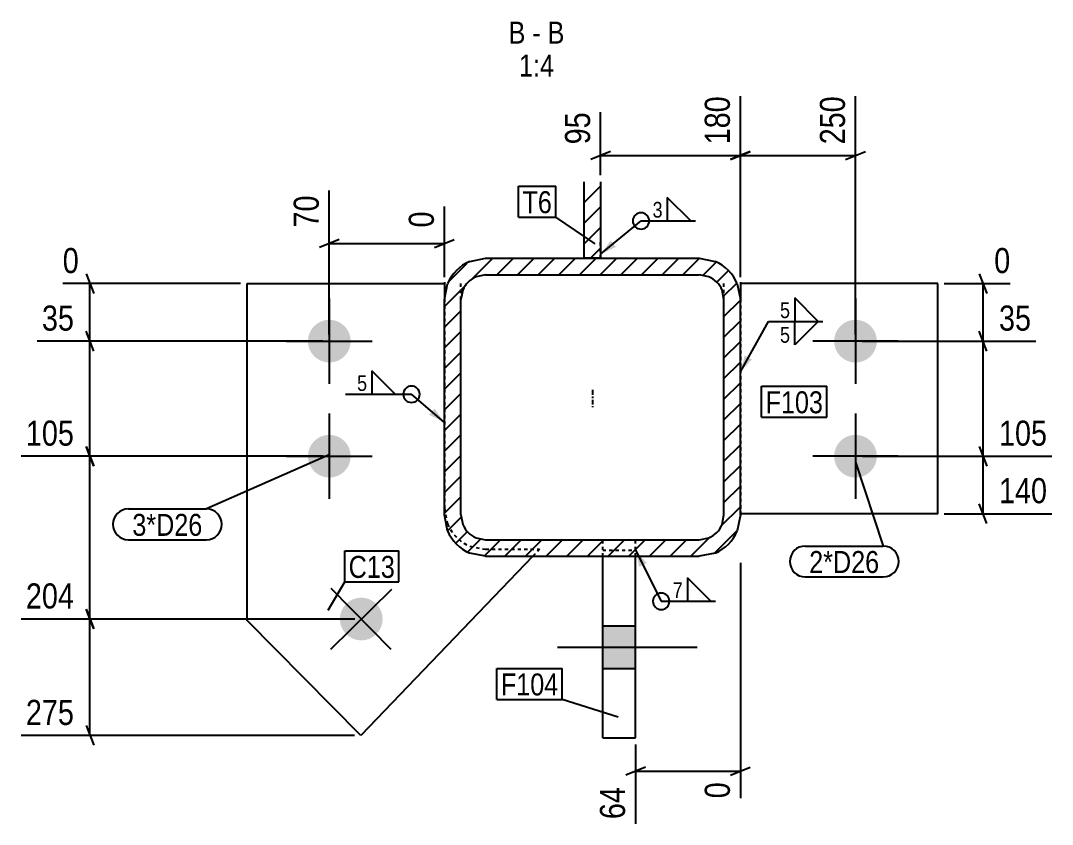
# Model space of a CAD drawing. Header units: millimetres. Extents: x 12 to 41653, y 8 to 845.
# Drawn here: x 20477 to 21104, y 9 to 498 of the extents above; entities that cross this region are included whole.
import ezdxf

# ---------------------------------------------------------------- set-up
doc = ezdxf.new("R2010")
doc.units = ezdxf.units.MM
doc.linetypes.add('DXK_LINE_DOT2', pattern=[3.9198, 1.9599, -1.9599])
doc.linetypes.add('DXK_LINE_DOT3', pattern=[5.9187, 2.979, -0.9799, 0.9799, -0.9799])
for name, color, linetype in [('MÅLSÆTNING', 7, 'Continuous'), ('STÅL', 7, 'Continuous'), ('TEKST', 7, 'Continuous')]:
    doc.layers.add(name, color=color, linetype=linetype)
doc.styles.add('Arial Narrow', font='ARIALN.TTF', dxfattribs={"height": 0.2})

msp = doc.modelspace()

# ---------------------------------------------------------------- hatches: boundary and pattern name
at = {"layer": 'STÅL', "linetype": 'Continuous'}
h = msp.add_hatch(dxfattribs=at)
h.set_pattern_fill('', scale=2.8, style=0, pattern_type=0)
h.set_pattern_definition([(45, (20819.535, 400.188), (-6.2862, 6.2862), [])])
h.paths.add_polyline_path([(20829.54, 400.19), (20819.54, 400.19), (20819.54, 353.73), (20829.54, 353.73)])
h = msp.add_hatch(dxfattribs=at)
h.set_pattern_fill('', scale=2.8, style=0, pattern_type=0)
h.set_pattern_definition([(45, (20736.438, 187.924), (-6.28618, 6.28618), [])])
h.paths.add_polyline_path([(20734.54, 197.56), (20736.44, 187.92), (20741.86, 179.75), (20749.97, 174.29), (20759.54, 172.38), (20889.54, 172.38), (20899.1, 174.29), (20907.21, 179.75), (20912.63, 187.92), (20914.54, 197.56), (20914.54, 328.54), (20912.63, 338.18), (20907.21, 346.35), (20899.1, 351.81), (20889.54, 353.73), (20759.54, 353.73), (20749.97, 351.81), (20741.86, 346.35), (20736.44, 338.18), (20734.54, 328.54)])
h.paths.add_polyline_path([(20745.68, 334.32), (20748.93, 339.23), (20753.79, 342.5), (20759.54, 343.65), (20889.54, 343.65), (20895.28, 342.5), (20900.14, 339.23), (20903.39, 334.32), (20904.54, 328.54), (20904.54, 197.56), (20903.39, 191.78), (20900.14, 186.88), (20895.28, 183.6), (20889.54, 182.45), (20759.54, 182.45), (20753.79, 183.6), (20748.93, 186.88), (20745.68, 191.78), (20744.54, 197.56), (20744.54, 328.54)])
for points in [[(20664.54, 316.29, -1), (20664.54, 290.29, -1)], [(20984.54, 290.29, -1), (20984.54, 316.29, -1)], [(20664.54, 246.29, -1), (20664.54, 220.29, -1)], [(20984.54, 220.29, -1), (20984.54, 246.29, -1)], [(20674.84, 143.5, -1), (20693.1, 124.99, -1)], [(20850.78, 104.11), (20850.78, 130.11), (20830.78, 130.11), (20830.78, 104.11)]]:
    msp.add_hatch(color=96, dxfattribs=at).paths.add_polyline_path(points)
at = {"layer": 'TEKST', "linetype": 'Continuous'}
for points in [[(20838.84, 360.61), (20829.54, 356.18), (20835.66, 364.47)], [(20921.58, 292.16), (20914.54, 284.64), (20917.22, 294.59)], [(20728.56, 262.26), (20734.53, 253.86), (20725.31, 258.46)], [(20853.03, 166.08), (20850.78, 176.14), (20857.5, 168.32)]]:
    msp.add_hatch(color=3, dxfattribs=at).paths.add_polyline_path(points)

# ---------------------------------------------------------------- linework, layer by layer
at = {"layer": 'MÅLSÆTNING', "color": 7, "linetype": 'Continuous'}
for p, q in [((20914.54, 342.29), (20914.54, 452.29)), ((20914.54, 342.29), (20914.54, 452.29)), ((20984.54, 307.29), (20984.54, 452.29)), ((20829.54, 404.19), (20829.54, 442.54)), ((20835.54, 418.64), (20823.54, 413.84)), ((20829.54, 416.24), (20914.54, 416.24)), ((20920.54, 418.64), (20908.54, 413.84)), ((20908.54, 413.84), (20920.54, 418.64)), ((20914.54, 416.24), (20984.54, 416.24)), ((20978.54, 413.84), (20990.54, 418.64)), ((20664.54, 307.29), (20664.54, 394.86)), ((20734.53, 342.29), (20734.53, 385.11)), ((20670.54, 365.13), (20658.54, 360.33)), ((20728.53, 360.33), (20740.53, 365.13)), ((20664.54, 362.73), (20734.53, 362.73)), ((20516.58, 344.29), (20521.38, 332.29)), ((21059.7, 344.29), (21064.5, 332.29)), ((20610.54, 338.29), (20502.43, 338.29)), ((20518.98, 303.29), (20518.98, 338.29)), ((21038.54, 338.29), (21078.65, 338.29)), ((21062.1, 303.29), (21062.1, 338.29)), ((20521.38, 297.29), (20516.58, 309.29)), ((20521.38, 297.29), (20516.58, 309.29)), ((21064.5, 297.29), (21059.7, 309.29)), ((21064.5, 297.29), (21059.7, 309.29)), ((20660.54, 303.29), (20486.85, 303.29)), ((20660.54, 303.29), (20486.85, 303.29)), ((20518.98, 233.29), (20518.98, 303.29)), ((20988.54, 303.29), (21094.23, 303.29)), ((20988.54, 303.29), (21094.23, 303.29)), ((21062.1, 233.29), (21062.1, 303.29)), ((20516.58, 239.29), (20521.38, 227.29)), ((20521.38, 227.29), (20516.58, 239.29)), ((21059.7, 239.29), (21064.5, 227.29)), ((21059.7, 239.29), (21064.5, 227.29)), ((20660.54, 233.29), (20477.1, 233.29)), ((20660.54, 233.29), (20477.1, 233.29)), ((20518.98, 134.24), (20518.98, 233.29)), ((20988.54, 233.29), (21103.98, 233.29)), ((20988.54, 233.29), (21103.98, 233.29)), ((21062.1, 198.29), (21062.1, 233.29)), ((21064.5, 192.29), (21059.7, 204.29)), ((21038.54, 198.29), (21103.98, 198.29)), ((20914.54, 168.38), (20914.54, 25.18)), ((20516.58, 140.24), (20521.38, 128.24)), ((20521.38, 128.24), (20516.58, 140.24)), ((20679.97, 134.24), (20477.1, 134.24)), ((20679.97, 134.24), (20477.1, 134.24)), ((20518.98, 63.4), (20518.98, 134.24)), ((20516.58, 69.4), (20521.38, 57.4)), ((20679.78, 63.4), (20477.1, 63.4)), ((20850.78, 58), (20850.78, 9.6)), ((20856.78, 44.13), (20844.78, 39.33)), ((20908.54, 39.33), (20920.54, 44.13)), ((20850.78, 41.73), (20914.54, 41.73))]:
    msp.add_line(p, q, dxfattribs=at)
at = {"layer": 'STÅL', "color": 2, "linetype": 'Continuous'}
for p, q in [((20819.54, 353.73), (20819.54, 400.19)), ((20829.54, 400.19), (20829.54, 353.73)), ((20749.97, 351.81), (20759.54, 353.73)), ((20759.54, 353.73), (20889.54, 353.73)), ((20829.54, 353.73), (20819.54, 353.73)), ((20889.54, 353.73), (20899.1, 351.81)), ((20734.54, 339.08), (20734.54, 338.29)), ((20759.54, 343.65), (20753.79, 342.5)), ((20759.54, 343.65), (20889.54, 343.65)), ((20895.28, 342.5), (20889.54, 343.65)), ((20914.54, 339.08), (20914.54, 338.29)), ((20614.54, 133.43), (20614.54, 338.29)), ((20614.54, 338.29), (20734.53, 338.29)), ((20734.53, 338.29), (20734.53, 332.85)), ((20734.54, 328.54), (20736.44, 338.18)), ((20734.54, 332.86), (20734.54, 328.54)), ((20745.68, 334.32), (20744.54, 328.54)), ((20904.54, 328.54), (20903.39, 334.32)), ((20912.63, 338.18), (20914.54, 328.54)), ((20914.54, 338.29), (20914.54, 332.86)), ((21034.54, 338.29), (20914.54, 338.29)), ((20914.54, 332.86), (20914.54, 328.54)), ((21034.54, 198.29), (21034.54, 338.29)), ((20734.54, 197.56), (20734.54, 328.54)), ((20744.54, 197.56), (20744.54, 328.54)), ((20904.54, 197.56), (20904.54, 328.54)), ((20914.54, 197.56), (20914.54, 328.54)), ((20736.44, 187.92), (20734.54, 197.56)), ((20744.54, 197.56), (20745.68, 191.78)), ((20903.39, 191.78), (20904.54, 197.56)), ((20914.54, 197.56), (20912.63, 187.92)), ((21034.54, 198.29), (20914.54, 198.29)), ((20753.79, 183.6), (20759.54, 182.45)), ((20759.54, 182.45), (20889.54, 182.45)), ((20889.54, 182.45), (20895.28, 183.6)), ((20788.35, 172.38), (20683.78, 63.4)), ((20759.54, 172.38), (20749.97, 174.29)), ((20759.54, 172.38), (20889.54, 172.38)), ((20830.78, 62), (20830.78, 172.38)), ((20850.78, 62), (20850.78, 172.38)), ((20899.1, 174.29), (20889.54, 172.38)), ((20683.78, 63.4), (20614.54, 133.43)), ((20830.78, 62), (20850.78, 62))]:
    msp.add_line(p, q, dxfattribs=at)
at = {"layer": 'STÅL', "color": 7, "linetype": 'DXK_LINE_DOT2'}
for p, q in [((20819.54, 353.73), (20819.54, 364.27)), ((20829.54, 353.73), (20829.54, 364.27)), ((20744.54, 328.54), (20744.54, 339.08)), ((20904.54, 328.54), (20904.54, 339.08)), ((20734.53, 332.85), (20734.53, 201.66)), ((20734.54, 338.29), (20734.54, 332.86)), ((20914.54, 338.29), (20914.54, 332.86)), ((20914.54, 332.86), (20914.54, 198.29)), ((20734.54, 197.56), (20734.54, 208.11)), ((20744.54, 197.56), (20744.54, 208.11)), ((20904.54, 197.56), (20904.54, 208.11)), ((20734.53, 201.66), (20736.44, 192.09)), ((20914.54, 197.56), (20914.54, 198.29)), ((20830.78, 172.38), (20830.78, 182.92)), ((20850.78, 172.38), (20850.78, 182.92)), ((20749.97, 178.56), (20759.54, 176.66)), ((20759.54, 176.66), (20792.46, 176.66)), ((20792.46, 176.66), (20788.35, 172.38)), ((20830.78, 176.14), (20850.78, 176.14))]:
    msp.add_line(p, q, dxfattribs=at)
at = {"layer": 'STÅL', "color": 96, "linetype": 'Continuous'}
for p, q in [((20664.54, 329.29), (20664.54, 277.29)), ((20984.54, 329.29), (20984.54, 277.29)), ((20638.54, 303.29), (20690.54, 303.29)), ((21010.54, 303.29), (20958.54, 303.29)), ((20664.54, 259.29), (20664.54, 207.29)), ((20984.54, 259.29), (20984.54, 207.29)), ((20638.54, 233.29), (20690.54, 233.29)), ((21010.54, 233.29), (20958.54, 233.29)), ((20665.46, 115.99), (20702.48, 152.5)), ((20702.22, 115.73), (20665.71, 152.75)), ((20830.78, 130.11), (20850.78, 130.11)), ((20803.29, 117.11), (20888.29, 117.11)), ((20830.78, 104.11), (20850.78, 104.11))]:
    msp.add_line(p, q, dxfattribs=at)
at = {"layer": 'STÅL', "color": 7, "linetype": 'DXK_LINE_DOT3'}
msp.add_line((20824.54, 273.59), (20824.54, 263.05), dxfattribs=at)
at = {"layer": 'STÅL', "color": 2, "linetype": 'Continuous'}
for centre, radius, start, end in [((20759.66, 328.66), 25.09, 112.7149, 157.71377), ((20889.41, 328.66), 25.09, 22.28623, 67.2851), ((20759.61, 328.61), 15.06, 112.7149, 157.71377), ((20889.46, 328.61), 15.06, 22.28623, 67.2851), ((20759.61, 197.49), 15.06, 202.28623, 247.2851), ((20889.46, 197.49), 15.06, 292.7149, 337.71377), ((20759.66, 197.44), 25.09, 202.28623, 247.2851), ((20889.41, 197.44), 25.09, 292.7149, 337.71377)]:
    msp.add_arc(centre, radius, start, end, dxfattribs=at)
at = {"layer": 'STÅL', "color": 7, "linetype": 'DXK_LINE_DOT2'}
msp.add_arc((20759.53, 201.66), 25, 202.50088, 247.50265, dxfattribs=at)
at = {"layer": 'TEKST', "color": 3, "linetype": 'Continuous'}
for p, q in [((20829.54, 356.18), (20854.12, 376.44)), ((20914.54, 284.64), (20931.63, 315.33)), ((20734.53, 253.86), (20714.52, 271)), ((20850.78, 176.14), (20866.38, 145.03))]:
    msp.add_line(p, q, dxfattribs=at)
for centre, start, end in [((20854.12, 376.44), 90, 270), ((20714.52, 271), 90, 270), ((20714.52, 271), 270, 90), ((20866.38, 145.03), 90, 270)]:
    msp.add_arc(centre, 5, start, end, dxfattribs=at)

# ---------------------------------------------------------------- wipeouts: each hides what was drawn before it
at = {"color": 0, "linetype": 'Continuous'}
for points, layer in [([(20661.33, 395.14), (20638.93, 395.14), (20638.93, 369.24), (20661.33, 369.24)], 'MÅLSÆTNING'), ([(20731.33, 385.39), (20708.93, 385.39), (20708.93, 369.24), (20731.33, 369.24)], 'MÅLSÆTNING'), ([(20512.47, 306.49), (20512.47, 328.89), (20486.57, 328.89), (20486.57, 306.49)], 'MÅLSÆTNING'), ([(21094.51, 306.49), (21094.51, 328.89), (21068.61, 328.89), (21068.61, 306.49)], 'MÅLSÆTNING'), ([(20512.47, 236.49), (20512.47, 258.89), (20476.82, 258.89), (20476.82, 236.49)], 'MÅLSÆTNING'), ([(21104.26, 236.49), (21104.26, 258.89), (21068.61, 258.89), (21068.61, 236.49)], 'MÅLSÆTNING'), ([(21104.26, 201.49), (21104.26, 223.89), (21068.61, 223.89), (21068.61, 201.49)], 'MÅLSÆTNING'), ([(20512.47, 137.44), (20512.47, 159.84), (20476.82, 159.84), (20476.82, 137.44)], 'MÅLSÆTNING'), ([(20512.47, 66.6), (20512.47, 89), (20476.82, 89), (20476.82, 66.6)], 'MÅLSÆTNING'), ([(20847.58, 35.21), (20825.18, 35.21), (20825.18, 9.31), (20847.58, 9.31)], 'MÅLSÆTNING'), ([(20783.79, 484.29), (20783.79, 498.29), (20773.56, 498.29), (20773.56, 484.29)], 'TEKST'), ([(20793.09, 484.29), (20793.09, 498.29), (20787.99, 498.29), (20787.99, 484.29)], 'TEKST'), ([(20807.52, 484.29), (20807.52, 498.29), (20797.29, 498.29), (20797.29, 484.29)], 'TEKST'), ([(20801.2, 464.29), (20801.2, 478.29), (20779.88, 478.29), (20779.88, 464.29)], 'TEKST')]:
    msp.add_wipeout(points, dxfattribs=at).dxf.layer = layer
at = {"color": 0}
for points in [[(20799.91, 381.15), (20799.91, 395.15), (20782.01, 395.15), (20782.01, 381.15)], [(20868.01, 377.64), (20868.01, 389.24), (20860.32, 389.24), (20860.32, 377.64)], [(20945.52, 316.53), (20945.52, 328.13), (20937.83, 328.13), (20937.83, 316.53)], [(20688.32, 272.2), (20688.32, 283.8), (20680.62, 283.8), (20680.62, 272.2)], [(20964.8, 259.42), (20964.8, 273.42), (20929.84, 273.42), (20929.84, 259.42)], [(20587.38, 184.85), (20587.38, 198.85), (20544.75, 198.85), (20544.75, 184.85)], [(20999.01, 162.25), (20999.01, 176.25), (20956.38, 176.25), (20956.38, 162.25)], [(20880.27, 146.23), (20880.27, 157.83), (20872.58, 157.83), (20872.58, 146.23)]]:
    msp.add_wipeout(points, dxfattribs=at).dxf.layer = 'TEKST'

# ---------------------------------------------------------------- next in the draw order: linework, layer by layer
at = {"layer": 'TEKST', "color": 3, "linetype": 'Continuous'}
for p, q in [((20884.35, 376.44), (20870.07, 390.72)), ((20870.07, 390.72), (20870.07, 376.44)), ((20854.12, 376.44), (20887.21, 376.44)), ((20870.07, 376.44), (20884.35, 376.44)), ((20961.86, 315.33), (20947.58, 329.61)), ((20947.58, 329.61), (20947.58, 315.33)), ((20947.58, 315.33), (20961.86, 315.33)), ((20704.66, 271), (20690.37, 285.28)), ((20690.37, 285.28), (20690.37, 271)), ((20674.42, 271), (20714.52, 271)), ((20690.37, 271), (20704.66, 271)), ((20896.62, 145.03), (20882.33, 159.31)), ((20882.33, 159.31), (20882.33, 145.03)), ((20866.38, 145.03), (20899.47, 145.03)), ((20882.33, 145.03), (20896.62, 145.03))]:
    msp.add_line(p, q, dxfattribs=at)
for centre in [(20854.12, 376.44), (20866.38, 145.03)]:
    msp.add_arc(centre, 5, 270, 90, dxfattribs=at)

# ---------------------------------------------------------------- next in the draw order: texts
at = {"layer": 'MÅLSÆTNING', "color": 3, "linetype": 'Continuous', "style": 'Arial Narrow'}
for s, height, p in [('70', 15.271, (20658.14, 372.44)), ('0', 15.27, (20728.13, 372.44)), ('64', 15.271, (20844.38, 12.51))]:
    msp.add_text(s, height=height, rotation=90.00021, dxfattribs=at).set_placement(p)
for s, p in [('35', (20489.77, 309.69)), ('35', (21071.81, 309.69)), ('105', (20480.02, 239.69)), ('105', (21071.81, 239.69)), ('140', (21071.81, 204.69)), ('204', (20480.02, 140.64)), ('275', (20480.02, 69.8))]:
    msp.add_text(s, height=15.271, dxfattribs=at).set_placement(p)
at = {"layer": 'TEKST', "color": 3, "linetype": 'Continuous', "style": 'Arial Narrow'}
for s, height, p in [('B', 13.36, (20773.56, 484.29)), ('B', 13.36, (20797.29, 484.29)), ('-', 13.36, (20787.99, 484.29)), ('1:4', 13.362, (20779.88, 464.29))]:
    msp.add_text(s, height=height, dxfattribs=at).set_placement(p)
at = {"layer": 'TEKST', "color": 3, "style": 'Arial Narrow'}
for s, p in [('3', (20861.12, 378.44)), ('5', (20938.63, 317.33)), ('5', (20681.42, 273)), ('7', (20873.38, 147.03))]:
    msp.add_text(s, height=9.54, dxfattribs=at).set_placement(p)

# ---------------------------------------------------------------- next in the draw order: wipeouts: each hides what was drawn before it
at = {"color": 0, "linetype": 'Continuous'}
for points in [[(20911.33, 455.49), (20888.93, 455.49), (20888.93, 419.84), (20911.33, 419.84)], [(20981.33, 455.49), (20958.93, 455.49), (20958.94, 419.84), (20981.34, 419.84)], [(20826.33, 445.74), (20803.93, 445.74), (20803.93, 419.84), (20826.33, 419.84)], [(20515.38, 341.49), (20515.38, 363.89), (20499.23, 363.89), (20499.23, 341.49)], [(21081.85, 341.49), (21081.85, 363.89), (21065.7, 363.89), (21065.7, 341.49)], [(20911.33, 38.13), (20888.93, 38.13), (20888.93, 21.98), (20911.33, 21.98)]]:
    msp.add_wipeout(points, dxfattribs=at).dxf.layer = 'MÅLSÆTNING'
at = {"color": 0}
for points in [[(20799.91, 381.15), (20799.91, 395.15), (20782.01, 395.15), (20782.01, 381.15)], [(20964.8, 259.42), (20964.8, 273.42), (20929.84, 273.42), (20929.84, 259.42)], [(20587.38, 184.85), (20587.38, 198.85), (20544.75, 198.85), (20544.75, 184.85)], [(20999.01, 162.25), (20999.01, 176.25), (20956.38, 176.25), (20956.38, 162.25)], [(20704.44, 159.27), (20704.44, 173.27), (20676.3, 173.27), (20676.3, 159.27)], [(20803.83, 87.75), (20803.83, 101.75), (20768.87, 101.75), (20768.87, 87.75)]]:
    msp.add_wipeout(points, dxfattribs=at).dxf.layer = 'TEKST'

# ---------------------------------------------------------------- next in the draw order: linework, layer by layer
at = {"layer": 'TEKST', "color": 7, "linetype": 'Continuous'}
for p, q in [((20779.61, 397.55), (20802.31, 397.55)), ((20779.61, 378.75), (20779.61, 397.55)), ((20802.31, 378.75), (20802.31, 397.55)), ((20779.61, 378.75), (20802.31, 378.75)), ((20826.27, 362.59), (20802.31, 378.75)), ((20927.44, 275.82), (20967.2, 275.82)), ((20927.44, 257.02), (20927.44, 275.82)), ((20967.2, 257.02), (20967.2, 275.82)), ((20927.44, 257.02), (20967.2, 257.02)), ((20664.54, 234.13), (20589.78, 201.25)), ((20984.54, 229.75), (21001.41, 178.65)), ((20542.35, 201.25), (20589.78, 201.25)), ((20542.35, 182.45), (20589.78, 182.45)), ((20953.98, 178.65), (21001.41, 178.65)), ((20953.98, 159.85), (21001.41, 159.85))]:
    msp.add_line(p, q, dxfattribs=at)
for centre, start, end in [((20542.35, 191.85), 90, 270), ((20589.78, 191.85), 270, 90), ((20953.98, 169.25), 90, 270), ((21001.41, 169.25), 270, 90)]:
    msp.add_arc(centre, 9.4, start, end, dxfattribs=at)

# ---------------------------------------------------------------- next in the draw order: texts
at = {"layer": 'MÅLSÆTNING', "color": 3, "linetype": 'Continuous', "style": 'Arial Narrow'}
for s, height, p in [('180', 15.271, (20908.14, 423.04)), ('250', 15.271, (20978.14, 423.04)), ('95', 15.271, (20823.14, 423.04)), ('0', 15.27, (20908.14, 25.18))]:
    msp.add_text(s, height=height, rotation=90.00021, dxfattribs=at).set_placement(p)
for p in [(20502.43, 344.69), (21068.9, 344.69)]:
    msp.add_text('0', height=15.27, dxfattribs=at).set_placement(p)
at = {"layer": 'TEKST', "color": 3, "style": 'Arial Narrow'}
for s, p in [('T6', (20782.01, 381.15)), ('F103', (20929.84, 259.42)), ('3*D26', (20544.75, 184.85)), ('2*D26', (20956.38, 162.25))]:
    msp.add_text(s, height=13.362, dxfattribs=at).set_placement(p)

# ---------------------------------------------------------------- next in the draw order: wipeouts: each hides what was drawn before it
at = {"color": 0, "linetype": 'Continuous'}
msp.add_wipeout([(20945.52, 301.53), (20945.52, 313.13), (20937.83, 313.13), (20937.83, 301.53)], dxfattribs=at).dxf.layer = 'TEKST'
at = {"color": 0}
for points in [[(20704.44, 159.27), (20704.44, 173.27), (20676.3, 173.27), (20676.3, 159.27)], [(20803.83, 87.75), (20803.83, 101.75), (20768.87, 101.75), (20768.87, 87.75)]]:
    msp.add_wipeout(points, dxfattribs=at).dxf.layer = 'TEKST'

# ---------------------------------------------------------------- next in the draw order: linework, layer by layer
at = {"layer": 'TEKST', "color": 3, "linetype": 'Continuous'}
for p, q in [((20931.63, 315.33), (20964.72, 315.33)), ((20947.58, 315.33), (20961.86, 315.33)), ((20961.86, 315.33), (20947.58, 301.04)), ((20947.58, 301.04), (20947.58, 315.33))]:
    msp.add_line(p, q, dxfattribs=at)
at = {"layer": 'TEKST', "color": 7, "linetype": 'Continuous'}
for p, q in [((20673.9, 175.67), (20706.84, 175.67)), ((20673.9, 156.87), (20673.9, 175.67)), ((20706.84, 156.87), (20706.84, 175.67)), ((20663.9, 139.55), (20673.9, 156.87)), ((20673.9, 156.87), (20706.84, 156.87)), ((20766.47, 104.15), (20806.23, 104.15)), ((20766.47, 85.35), (20766.47, 104.15)), ((20806.23, 85.35), (20806.23, 104.15)), ((20766.47, 85.35), (20806.23, 85.35)), ((20840.19, 74.44), (20806.23, 85.35))]:
    msp.add_line(p, q, dxfattribs=at)

# ---------------------------------------------------------------- next in the draw order: texts
at = {"layer": 'TEKST', "color": 3, "linetype": 'Continuous', "style": 'Arial Narrow'}
msp.add_text('5', height=9.54, dxfattribs=at).set_placement((20938.63, 302.33))
at = {"layer": 'TEKST', "color": 3, "style": 'Arial Narrow'}
for s, p in [('C13', (20676.3, 159.27)), ('F104', (20768.87, 87.75))]:
    msp.add_text(s, height=13.362, dxfattribs=at).set_placement(p)

doc.saveas('drawing.dxf')
